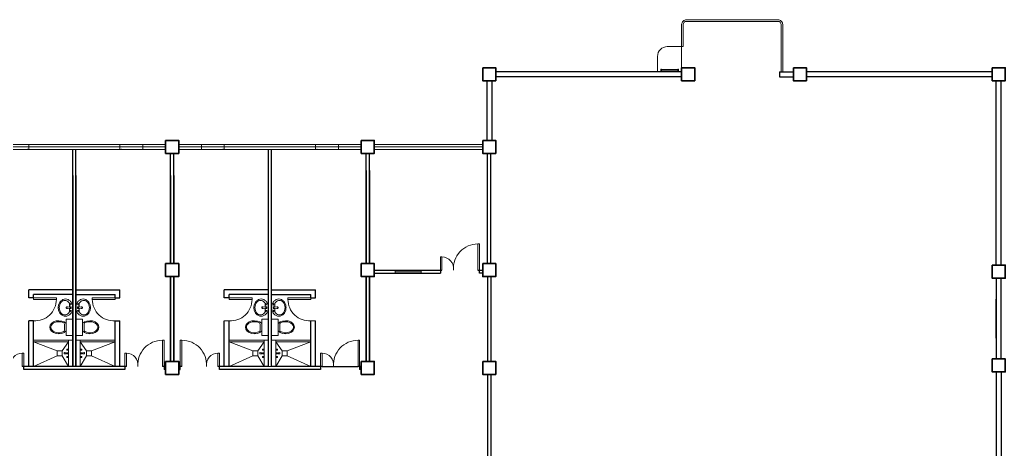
# Model space of a CAD drawing. Header units: millimetres. Extents: x -116 to 421, y 1 to 342.
# Drawn here: x 30.87 to 61.09, y 47.22 to 60.39 of the extents above; entities that cross this region are included whole.
import ezdxf

# ---------------------------------------------------------------- set-up
doc = ezdxf.new("R2010")
doc.units = ezdxf.units.MM
doc.header["$MEASUREMENT"] = 0

msp = doc.modelspace()

# ---------------------------------------------------------------- linework, layer by layer
at = {"color": 8, "linetype": 'ByBlock', "lineweight": 9}
for p, q in [((50.73, 59.563), (51.2, 59.563)), ((50.43, 58.788), (50.43, 59.263)), ((50.55, 58.87), (50.53, 58.87)), ((50.53, 58.87), (50.53, 58.79)), ((50.55, 58.79), (50.55, 58.87)), ((50.8, 58.86), (50.55, 58.86)), ((50.8, 58.84), (50.55, 58.84)), ((50.8, 58.86), (51.05, 58.86)), ((50.8, 58.84), (51.05, 58.84)), ((51.05, 58.79), (51.05, 58.87)), ((51.05, 58.87), (51.07, 58.87)), ((51.07, 58.87), (51.07, 58.79)), ((30.507, 56.563), (31.707, 56.563)), ((31.145, 56.413), (31.145, 56.563)), ((31.707, 56.563), (32.47, 56.563)), ((32.62, 56.563), (32.47, 56.563)), ((33.382, 56.563), (32.62, 56.563)), ((34.582, 56.563), (33.382, 56.563)), ((33.945, 56.563), (33.945, 56.413)), ((34.582, 56.563), (35.345, 56.563)), ((34.645, 56.563), (34.645, 56.413)), ((35.745, 56.563), (35.745, 56.563)), ((36.507, 56.563), (35.745, 56.563)), ((36.445, 56.563), (36.445, 56.413)), ((36.507, 56.563), (37.707, 56.563)), ((37.145, 56.413), (37.145, 56.563)), ((37.707, 56.563), (38.62, 56.563)), ((39.382, 56.563), (38.62, 56.563)), ((40.582, 56.563), (39.382, 56.563)), ((39.945, 56.563), (39.945, 56.413)), ((40.582, 56.563), (41.345, 56.563)), ((40.645, 56.563), (40.645, 56.413)), ((41.745, 56.563), (45.07, 56.563)), ((41.745, 56.563), (41.745, 56.563)), ((31.145, 56.488), (29.745, 56.488)), ((35.345, 56.413), (29.745, 56.413)), ((30.97, 56.413), (31.707, 56.413)), ((31.145, 56.488), (33.945, 56.488)), ((31.707, 56.413), (32.47, 56.413)), ((33.382, 56.413), (32.62, 56.413)), ((34.582, 56.413), (33.382, 56.413)), ((35.345, 56.488), (33.945, 56.488)), ((34.582, 56.413), (35.345, 56.413)), ((37.145, 56.488), (35.745, 56.488)), ((36.507, 56.413), (35.745, 56.413)), ((36.507, 56.413), (37.707, 56.413)), ((37.145, 56.488), (39.945, 56.488)), ((37.707, 56.413), (38.62, 56.413)), ((39.382, 56.413), (38.62, 56.413)), ((40.582, 56.413), (39.382, 56.413)), ((41.345, 56.488), (39.945, 56.488)), ((40.582, 56.413), (41.345, 56.413)), ((45.07, 56.49), (41.745, 56.49)), ((41.745, 56.413), (45.07, 56.413)), ((43.845, 56.413), (43.995, 56.413)), ((38.495, 55.613), (38.495, 49.763)), ((38.595, 55.613), (38.595, 49.763)), ((42.782, 52.715), (42.382, 52.715)), ((42.382, 52.715), (42.382, 52.615)), ((43.182, 52.665), (42.382, 52.665)), ((42.382, 52.615), (43.182, 52.615)), ((43.182, 52.615), (43.182, 52.715)), ((44.97, 52.615), (45.07, 52.615)), ((32.495, 52.148), (32.495, 50.198)), ((38.495, 52.148), (38.495, 50.198)), ((32.37, 49.763), (32.37, 50.563)), ((32.72, 49.763), (32.72, 50.563)), ((38.37, 49.763), (38.37, 50.563)), ((38.72, 49.763), (38.72, 50.563)), ((32.37, 49.763), (31.295, 49.763)), ((38.37, 49.763), (37.295, 49.763)), ((38.595, 49.763), (38.495, 49.763))]:
    msp.add_line(p, q, dxfattribs=at)
at = {"color": 8, "linetype": 'ByBlock', "lineweight": 25}
for p, q in [((51.17, 58.788), (45.47, 58.788)), ((51.17, 58.638), (45.47, 58.638)), ((54.17, 58.788), (54.595, 58.788)), ((54.17, 58.638), (54.595, 58.638)), ((60.695, 58.788), (54.995, 58.788)), ((60.695, 58.638), (54.995, 58.638)), ((45.195, 58.515), (45.195, 56.69)), ((45.345, 58.515), (45.345, 56.69)), ((60.82, 52.865), (60.82, 58.515)), ((60.97, 52.865), (60.97, 58.515)), ((32.495, 49.763), (32.495, 56.413)), ((32.595, 49.763), (32.595, 56.413)), ((35.495, 52.915), (35.495, 56.29)), ((35.595, 52.915), (35.595, 56.29)), ((38.495, 49.763), (38.495, 56.413)), ((38.595, 49.763), (38.595, 56.413)), ((41.495, 52.915), (41.495, 56.29)), ((41.595, 52.915), (41.595, 56.29)), ((45.22, 52.915), (45.22, 56.29)), ((45.32, 52.915), (45.32, 56.29)), ((41.495, 55.765), (41.495, 52.915)), ((41.595, 55.765), (41.595, 52.915)), ((32.495, 55.613), (32.495, 49.763)), ((32.595, 55.613), (32.595, 49.763)), ((35.495, 55.613), (35.495, 52.915)), ((35.595, 55.613), (35.595, 52.915)), ((41.745, 52.715), (43.82, 52.715)), ((41.745, 52.615), (43.77, 52.615)), ((43.77, 52.715), (43.77, 52.615)), ((44.92, 52.715), (45.07, 52.715)), ((44.97, 52.615), (44.97, 52.715)), ((45.07, 52.615), (44.97, 52.615)), ((35.495, 52.515), (35.495, 49.915)), ((35.495, 49.915), (35.495, 52.515)), ((35.595, 52.515), (35.595, 49.915)), ((35.595, 49.915), (35.595, 52.515)), ((41.495, 52.515), (41.495, 49.915)), ((41.495, 49.915), (41.495, 52.515)), ((41.595, 52.515), (41.595, 49.915)), ((41.595, 49.915), (41.595, 52.515)), ((45.22, 52.515), (45.22, 49.915)), ((45.32, 52.515), (45.32, 49.915)), ((60.82, 52.465), (60.82, 49.99)), ((60.97, 49.99), (60.97, 52.465)), ((60.82, 50.625), (60.82, 51.825)), ((32.495, 49.763), (30.945, 49.763)), ((30.995, 49.663), (30.995, 49.763)), ((34.095, 49.663), (30.995, 49.663)), ((32.595, 49.763), (32.495, 49.763)), ((34.145, 49.763), (32.595, 49.763)), ((34.095, 49.763), (34.095, 49.663)), ((35.345, 49.763), (35.245, 49.763)), ((35.295, 49.763), (35.295, 49.663)), ((35.345, 49.663), (35.295, 49.663)), ((35.845, 49.763), (35.745, 49.763)), ((35.795, 49.663), (35.745, 49.663)), ((35.745, 49.663), (35.795, 49.663)), ((35.795, 49.663), (35.795, 49.763)), ((38.495, 49.763), (36.945, 49.763)), ((36.995, 49.663), (36.995, 49.763)), ((40.095, 49.663), (36.995, 49.663)), ((40.145, 49.763), (38.595, 49.763)), ((40.095, 49.763), (40.095, 49.663)), ((41.345, 49.763), (41.245, 49.763)), ((41.295, 49.763), (41.295, 49.663)), ((41.345, 49.663), (41.295, 49.663)), ((60.82, 49.59), (60.82, 46.865)), ((60.97, 49.59), (60.97, 46.865)), ((45.22, 49.515), (45.22, 46.891)), ((45.32, 49.515), (45.32, 46.891)), ((60.82, 48.95), (60.82, 47.75))]:
    msp.add_line(p, q, dxfattribs=at)
at = {"color": 8, "linetype": 'Continuous', "lineweight": 25}
msp.add_line((54.17, 58.788), (54.17, 58.638), dxfattribs=at)
at = {"color": 8, "linetype": 'ByBlock', "lineweight": 25, "ltscale": 0.3}
for p, q in [((31.145, 51.863), (31.145, 52.113)), ((32.495, 52.113), (31.145, 52.113)), ((32.595, 52.113), (33.945, 52.113)), ((33.945, 51.863), (33.945, 52.113)), ((37.145, 51.863), (37.145, 52.113)), ((38.495, 52.113), (37.145, 52.113)), ((38.595, 52.113), (39.945, 52.113)), ((39.945, 51.863), (39.945, 52.113)), ((31.295, 51.863), (31.145, 51.863)), ((31.295, 51.863), (31.295, 51.963)), ((32.495, 51.963), (31.295, 51.963)), ((32.595, 51.963), (33.795, 51.963)), ((33.795, 51.863), (33.795, 51.963)), ((33.795, 51.863), (33.945, 51.863)), ((37.295, 51.863), (37.145, 51.863)), ((37.295, 51.863), (37.295, 51.963)), ((38.495, 51.963), (37.295, 51.963)), ((38.595, 51.963), (39.795, 51.963)), ((39.795, 51.863), (39.795, 51.963)), ((39.795, 51.863), (39.945, 51.863)), ((31.145, 49.763), (31.145, 51.163)), ((31.295, 51.163), (31.145, 51.163)), ((31.295, 49.763), (31.295, 51.163)), ((33.795, 49.763), (33.795, 51.163)), ((33.795, 51.163), (33.945, 51.163)), ((33.945, 49.763), (33.945, 51.163)), ((37.145, 49.763), (37.145, 51.163)), ((37.295, 49.763), (37.295, 51.163)), ((39.795, 49.763), (39.795, 51.163)), ((39.945, 49.763), (39.945, 51.163))]:
    msp.add_line(p, q, dxfattribs=at)
at = {"color": 8, "lineweight": 9}
for p, q in [((32.297, 51.577), (32.419, 51.59)), ((32.297, 51.548), (32.419, 51.535)), ((32.793, 51.577), (32.671, 51.59)), ((32.793, 51.548), (32.671, 51.535)), ((38.297, 51.577), (38.419, 51.59)), ((38.297, 51.548), (38.419, 51.535)), ((38.793, 51.577), (38.671, 51.59)), ((38.793, 51.548), (38.671, 51.535)), ((32.295, 51.213), (32.495, 51.213)), ((32.295, 50.713), (32.295, 51.213)), ((32.495, 51.213), (32.495, 50.713)), ((32.795, 51.213), (32.595, 51.213)), ((32.595, 51.213), (32.595, 50.713)), ((32.795, 50.713), (32.795, 51.213)), ((38.295, 51.213), (38.495, 51.213)), ((38.295, 50.713), (38.295, 51.213)), ((38.495, 51.213), (38.495, 50.713)), ((38.795, 51.213), (38.595, 51.213)), ((38.595, 51.213), (38.595, 50.713)), ((38.795, 50.713), (38.795, 51.213)), ((32.245, 50.872), (32.245, 51.053)), ((32.845, 50.872), (32.845, 51.053)), ((38.245, 50.872), (38.245, 51.053)), ((38.845, 50.872), (38.845, 51.053)), ((32.495, 50.713), (32.295, 50.713)), ((32.595, 50.713), (32.795, 50.713)), ((38.495, 50.713), (38.295, 50.713)), ((38.595, 50.713), (38.795, 50.713)), ((32.238, 50.182), (32.238, 50.143)), ((32.285, 50.175), (32.243, 50.183)), ((32.285, 50.15), (32.285, 50.175)), ((32.285, 50.175), (32.292, 50.175)), ((32.285, 50.15), (32.285, 50.175)), ((32.292, 50.175), (32.292, 50.15)), ((32.311, 50.289), (32.313, 50.289)), ((32.311, 50.263), (32.311, 50.289)), ((32.311, 50.263), (32.313, 50.263)), ((32.311, 50.17), (32.311, 50.176)), ((32.311, 50.176), (32.313, 50.176)), ((32.313, 50.289), (32.315, 50.293)), ((32.313, 50.263), (32.313, 50.289)), ((32.313, 50.263), (32.315, 50.26)), ((32.313, 50.176), (32.315, 50.179)), ((32.313, 50.17), (32.313, 50.176)), ((32.315, 50.293), (32.337, 50.293)), ((32.315, 50.26), (32.315, 50.293)), ((32.315, 50.26), (32.337, 50.26)), ((32.315, 50.17), (32.315, 50.179)), ((32.315, 50.179), (32.337, 50.179)), ((32.323, 50.289), (32.336, 50.289)), ((32.323, 50.282), (32.335, 50.282)), ((32.323, 50.27), (32.335, 50.27)), ((32.323, 50.263), (32.336, 50.263)), ((32.323, 50.176), (32.336, 50.176)), ((32.337, 50.293), (32.341, 50.291)), ((32.337, 50.289), (32.337, 50.282)), ((32.337, 50.263), (32.337, 50.27)), ((32.337, 50.26), (32.341, 50.262)), ((32.337, 50.179), (32.341, 50.177)), ((32.337, 50.176), (32.337, 50.17)), ((32.342, 50.29), (32.348, 50.29)), ((32.342, 50.262), (32.348, 50.262)), ((32.342, 50.177), (32.348, 50.177)), ((32.348, 50.262), (32.348, 50.29)), ((32.348, 50.29), (32.351, 50.29)), ((32.348, 50.262), (32.351, 50.263)), ((32.348, 50.17), (32.348, 50.177)), ((32.348, 50.177), (32.351, 50.176)), ((32.351, 50.263), (32.351, 50.29)), ((32.362, 50.288), (32.351, 50.288)), ((32.362, 50.265), (32.351, 50.265)), ((32.351, 50.17), (32.351, 50.176)), ((32.354, 50.174), (32.351, 50.174)), ((32.354, 50.18), (32.354, 50.145)), ((32.364, 50.18), (32.354, 50.18)), ((32.369, 50.293), (32.362, 50.29)), ((32.362, 50.263), (32.362, 50.29)), ((32.369, 50.259), (32.362, 50.263)), ((32.37, 50.192), (32.364, 50.18)), ((32.364, 50.18), (32.364, 50.145)), ((32.364, 50.145), (32.364, 50.18)), ((32.369, 50.293), (32.37, 50.293)), ((32.369, 50.259), (32.369, 50.293)), ((32.369, 50.259), (32.37, 50.259)), ((32.37, 50.259), (32.37, 50.293)), ((32.37, 50.134), (32.37, 50.192)), ((32.721, 50.293), (32.72, 50.293)), ((32.72, 50.259), (32.72, 50.293)), ((32.721, 50.259), (32.72, 50.259)), ((32.72, 50.192), (32.726, 50.18)), ((32.72, 50.134), (32.72, 50.192)), ((32.721, 50.293), (32.727, 50.29)), ((32.721, 50.259), (32.721, 50.293)), ((32.721, 50.259), (32.727, 50.263)), ((32.726, 50.18), (32.726, 50.145)), ((32.726, 50.145), (32.726, 50.18)), ((32.726, 50.18), (32.735, 50.18)), ((32.727, 50.263), (32.727, 50.29)), ((32.727, 50.288), (32.739, 50.288)), ((32.727, 50.265), (32.739, 50.265)), ((32.735, 50.18), (32.735, 50.145)), ((32.735, 50.174), (32.739, 50.174)), ((32.739, 50.263), (32.739, 50.29)), ((32.741, 50.29), (32.739, 50.29)), ((32.741, 50.262), (32.739, 50.263)), ((32.741, 50.177), (32.739, 50.176)), ((32.739, 50.17), (32.739, 50.176)), ((32.741, 50.17), (32.741, 50.177)), ((32.747, 50.177), (32.741, 50.177)), ((32.747, 50.29), (32.741, 50.29)), ((32.741, 50.262), (32.741, 50.29)), ((32.747, 50.262), (32.741, 50.262)), ((32.753, 50.293), (32.749, 50.291)), ((32.753, 50.26), (32.749, 50.262)), ((32.753, 50.179), (32.749, 50.177)), ((32.775, 50.293), (32.753, 50.293)), ((32.753, 50.289), (32.753, 50.282)), ((32.753, 50.263), (32.753, 50.27)), ((32.775, 50.26), (32.753, 50.26)), ((32.775, 50.179), (32.753, 50.179)), ((32.753, 50.176), (32.753, 50.17)), ((32.766, 50.289), (32.754, 50.289)), ((32.767, 50.282), (32.754, 50.282)), ((32.767, 50.27), (32.754, 50.27)), ((32.766, 50.263), (32.754, 50.263)), ((32.766, 50.176), (32.754, 50.176)), ((32.777, 50.289), (32.775, 50.293)), ((32.775, 50.26), (32.775, 50.293)), ((32.777, 50.263), (32.775, 50.26)), ((32.775, 50.17), (32.775, 50.179)), ((32.777, 50.176), (32.775, 50.179)), ((32.779, 50.289), (32.777, 50.289)), ((32.777, 50.263), (32.777, 50.289)), ((32.779, 50.263), (32.777, 50.263)), ((32.777, 50.17), (32.777, 50.176)), ((32.779, 50.176), (32.777, 50.176)), ((32.779, 50.263), (32.779, 50.289)), ((32.779, 50.17), (32.779, 50.176)), ((32.805, 50.175), (32.798, 50.175)), ((32.798, 50.175), (32.798, 50.15)), ((32.805, 50.175), (32.847, 50.183)), ((32.805, 50.15), (32.805, 50.175)), ((32.805, 50.15), (32.805, 50.175)), ((32.852, 50.182), (32.852, 50.143)), ((38.238, 50.182), (38.238, 50.143)), ((38.285, 50.175), (38.243, 50.183)), ((38.285, 50.15), (38.285, 50.175)), ((38.285, 50.175), (38.292, 50.175)), ((38.285, 50.15), (38.285, 50.175)), ((38.292, 50.175), (38.292, 50.15)), ((38.311, 50.289), (38.313, 50.289)), ((38.311, 50.263), (38.311, 50.289)), ((38.311, 50.263), (38.313, 50.263)), ((38.311, 50.17), (38.311, 50.176)), ((38.311, 50.176), (38.313, 50.176)), ((38.313, 50.289), (38.315, 50.293)), ((38.313, 50.263), (38.313, 50.289)), ((38.313, 50.263), (38.315, 50.26)), ((38.313, 50.176), (38.315, 50.179)), ((38.313, 50.17), (38.313, 50.176)), ((38.315, 50.293), (38.337, 50.293)), ((38.315, 50.26), (38.315, 50.293)), ((38.315, 50.26), (38.337, 50.26)), ((38.315, 50.17), (38.315, 50.179)), ((38.315, 50.179), (38.337, 50.179)), ((38.323, 50.289), (38.336, 50.289)), ((38.323, 50.282), (38.335, 50.282)), ((38.323, 50.27), (38.335, 50.27)), ((38.323, 50.263), (38.336, 50.263)), ((38.323, 50.176), (38.336, 50.176)), ((38.337, 50.293), (38.341, 50.291)), ((38.337, 50.289), (38.337, 50.282)), ((38.337, 50.263), (38.337, 50.27)), ((38.337, 50.26), (38.341, 50.262)), ((38.337, 50.179), (38.341, 50.177)), ((38.337, 50.176), (38.337, 50.17)), ((38.342, 50.29), (38.348, 50.29)), ((38.342, 50.262), (38.348, 50.262)), ((38.342, 50.177), (38.348, 50.177)), ((38.348, 50.262), (38.348, 50.29)), ((38.348, 50.29), (38.351, 50.29)), ((38.348, 50.262), (38.351, 50.263)), ((38.348, 50.17), (38.348, 50.177)), ((38.348, 50.177), (38.351, 50.176)), ((38.351, 50.263), (38.351, 50.29)), ((38.362, 50.288), (38.351, 50.288)), ((38.362, 50.265), (38.351, 50.265)), ((38.351, 50.17), (38.351, 50.176)), ((38.354, 50.174), (38.351, 50.174)), ((38.354, 50.18), (38.354, 50.145)), ((38.364, 50.18), (38.354, 50.18)), ((38.369, 50.293), (38.362, 50.29)), ((38.362, 50.263), (38.362, 50.29)), ((38.369, 50.259), (38.362, 50.263)), ((38.37, 50.192), (38.364, 50.18)), ((38.364, 50.18), (38.364, 50.145)), ((38.364, 50.145), (38.364, 50.18)), ((38.369, 50.293), (38.37, 50.293)), ((38.369, 50.259), (38.369, 50.293)), ((38.369, 50.259), (38.37, 50.259)), ((38.37, 50.259), (38.37, 50.293)), ((38.37, 50.134), (38.37, 50.192)), ((38.721, 50.293), (38.72, 50.293)), ((38.72, 50.259), (38.72, 50.293)), ((38.721, 50.259), (38.72, 50.259)), ((38.72, 50.192), (38.726, 50.18)), ((38.72, 50.134), (38.72, 50.192)), ((38.721, 50.293), (38.727, 50.29)), ((38.721, 50.259), (38.721, 50.293)), ((38.721, 50.259), (38.727, 50.263)), ((38.726, 50.18), (38.726, 50.145)), ((38.726, 50.145), (38.726, 50.18)), ((38.726, 50.18), (38.735, 50.18)), ((38.727, 50.263), (38.727, 50.29)), ((38.727, 50.288), (38.739, 50.288)), ((38.727, 50.265), (38.739, 50.265)), ((38.735, 50.18), (38.735, 50.145)), ((38.735, 50.174), (38.739, 50.174)), ((38.739, 50.263), (38.739, 50.29)), ((38.741, 50.29), (38.739, 50.29)), ((38.741, 50.262), (38.739, 50.263)), ((38.741, 50.177), (38.739, 50.176)), ((38.739, 50.17), (38.739, 50.176)), ((38.747, 50.29), (38.741, 50.29)), ((38.741, 50.262), (38.741, 50.29)), ((38.747, 50.262), (38.741, 50.262)), ((38.741, 50.17), (38.741, 50.177)), ((38.747, 50.177), (38.741, 50.177)), ((38.753, 50.293), (38.749, 50.291)), ((38.753, 50.26), (38.749, 50.262)), ((38.753, 50.179), (38.749, 50.177)), ((38.775, 50.293), (38.753, 50.293)), ((38.753, 50.289), (38.753, 50.282)), ((38.753, 50.263), (38.753, 50.27)), ((38.775, 50.26), (38.753, 50.26)), ((38.775, 50.179), (38.753, 50.179)), ((38.753, 50.176), (38.753, 50.17)), ((38.766, 50.289), (38.754, 50.289)), ((38.766, 50.282), (38.754, 50.282)), ((38.766, 50.27), (38.754, 50.27)), ((38.766, 50.263), (38.754, 50.263)), ((38.766, 50.176), (38.754, 50.176)), ((38.777, 50.289), (38.775, 50.293)), ((38.775, 50.26), (38.775, 50.293)), ((38.777, 50.263), (38.775, 50.26)), ((38.775, 50.17), (38.775, 50.179)), ((38.777, 50.176), (38.775, 50.179)), ((38.779, 50.289), (38.777, 50.289)), ((38.777, 50.263), (38.777, 50.289)), ((38.779, 50.263), (38.777, 50.263)), ((38.777, 50.17), (38.777, 50.176)), ((38.779, 50.176), (38.777, 50.176)), ((38.779, 50.263), (38.779, 50.289)), ((38.779, 50.17), (38.779, 50.176)), ((38.805, 50.175), (38.798, 50.175)), ((38.798, 50.175), (38.798, 50.15)), ((38.805, 50.175), (38.847, 50.183)), ((38.805, 50.15), (38.805, 50.175)), ((38.805, 50.15), (38.805, 50.175)), ((38.852, 50.182), (38.852, 50.143)), ((32.285, 50.15), (32.243, 50.142)), ((32.292, 50.15), (32.285, 50.15)), ((32.354, 50.17), (32.292, 50.17)), ((32.292, 50.155), (32.354, 50.155)), ((32.311, 50.15), (32.311, 50.155)), ((32.311, 50.15), (32.313, 50.15)), ((32.311, 50.036), (32.311, 50.062)), ((32.311, 50.062), (32.313, 50.062)), ((32.311, 50.036), (32.313, 50.036)), ((32.313, 50.15), (32.313, 50.155)), ((32.313, 50.15), (32.315, 50.146)), ((32.313, 50.062), (32.315, 50.066)), ((32.313, 50.036), (32.313, 50.062)), ((32.313, 50.036), (32.315, 50.032)), ((32.315, 50.146), (32.315, 50.155)), ((32.315, 50.146), (32.337, 50.146)), ((32.315, 50.032), (32.315, 50.066)), ((32.315, 50.066), (32.337, 50.066)), ((32.315, 50.032), (32.337, 50.032)), ((32.323, 50.15), (32.336, 50.15)), ((32.323, 50.062), (32.336, 50.062)), ((32.323, 50.055), (32.335, 50.055)), ((32.323, 50.043), (32.335, 50.043)), ((32.323, 50.036), (32.336, 50.036)), ((32.337, 50.149), (32.337, 50.155)), ((32.337, 50.146), (32.341, 50.148)), ((32.337, 50.066), (32.341, 50.063)), ((32.337, 50.062), (32.337, 50.055)), ((32.337, 50.036), (32.337, 50.043)), ((32.337, 50.032), (32.341, 50.035)), ((32.342, 50.149), (32.348, 50.149)), ((32.342, 50.063), (32.348, 50.063)), ((32.342, 50.035), (32.348, 50.035)), ((32.348, 50.149), (32.348, 50.155)), ((32.348, 50.149), (32.351, 50.149)), ((32.348, 50.063), (32.351, 50.062)), ((32.348, 50.035), (32.348, 50.063)), ((32.348, 50.035), (32.351, 50.036)), ((32.351, 50.149), (32.351, 50.155)), ((32.354, 50.151), (32.351, 50.151)), ((32.351, 50.036), (32.351, 50.062)), ((32.362, 50.06), (32.351, 50.06)), ((32.362, 50.038), (32.351, 50.038)), ((32.354, 50.155), (32.354, 50.17)), ((32.354, 50.145), (32.364, 50.145)), ((32.369, 50.066), (32.362, 50.063)), ((32.362, 50.035), (32.362, 50.063)), ((32.369, 50.032), (32.362, 50.035)), ((32.364, 50.145), (32.37, 50.134)), ((32.369, 50.032), (32.369, 50.066)), ((32.369, 50.066), (32.37, 50.066)), ((32.369, 50.032), (32.37, 50.032)), ((32.37, 50.032), (32.37, 50.066)), ((32.726, 50.145), (32.72, 50.134)), ((32.72, 50.032), (32.72, 50.066)), ((32.721, 50.066), (32.72, 50.066)), ((32.721, 50.032), (32.72, 50.032)), ((32.721, 50.032), (32.721, 50.066)), ((32.721, 50.066), (32.727, 50.063)), ((32.721, 50.032), (32.727, 50.035)), ((32.735, 50.145), (32.726, 50.145)), ((32.727, 50.035), (32.727, 50.063)), ((32.727, 50.06), (32.739, 50.06)), ((32.727, 50.038), (32.739, 50.038)), ((32.735, 50.17), (32.798, 50.17)), ((32.735, 50.155), (32.735, 50.17)), ((32.798, 50.155), (32.735, 50.155)), ((32.735, 50.151), (32.739, 50.151)), ((32.739, 50.149), (32.739, 50.155)), ((32.741, 50.149), (32.739, 50.149)), ((32.741, 50.063), (32.739, 50.062)), ((32.739, 50.036), (32.739, 50.062)), ((32.741, 50.035), (32.739, 50.036)), ((32.741, 50.149), (32.741, 50.155)), ((32.747, 50.149), (32.741, 50.149)), ((32.741, 50.035), (32.741, 50.063)), ((32.747, 50.063), (32.741, 50.063)), ((32.747, 50.035), (32.741, 50.035)), ((32.753, 50.146), (32.749, 50.148)), ((32.753, 50.066), (32.749, 50.063)), ((32.753, 50.032), (32.749, 50.035)), ((32.753, 50.149), (32.753, 50.155)), ((32.775, 50.146), (32.753, 50.146)), ((32.775, 50.066), (32.753, 50.066)), ((32.753, 50.062), (32.753, 50.055)), ((32.753, 50.036), (32.753, 50.043)), ((32.775, 50.032), (32.753, 50.032)), ((32.766, 50.15), (32.754, 50.15)), ((32.766, 50.062), (32.754, 50.062)), ((32.766, 50.055), (32.754, 50.055)), ((32.766, 50.043), (32.754, 50.043)), ((32.766, 50.036), (32.754, 50.036)), ((32.775, 50.146), (32.775, 50.155)), ((32.777, 50.15), (32.775, 50.146)), ((32.775, 50.032), (32.775, 50.066)), ((32.777, 50.062), (32.775, 50.066)), ((32.777, 50.036), (32.775, 50.032)), ((32.777, 50.15), (32.777, 50.155)), ((32.779, 50.15), (32.777, 50.15)), ((32.777, 50.036), (32.777, 50.062)), ((32.779, 50.062), (32.777, 50.062)), ((32.779, 50.036), (32.777, 50.036)), ((32.779, 50.15), (32.779, 50.155)), ((32.779, 50.036), (32.779, 50.062)), ((32.798, 50.15), (32.805, 50.15)), ((32.805, 50.15), (32.847, 50.142)), ((38.285, 50.15), (38.243, 50.142)), ((38.292, 50.15), (38.285, 50.15)), ((38.354, 50.17), (38.292, 50.17)), ((38.292, 50.155), (38.354, 50.155)), ((38.311, 50.15), (38.311, 50.155)), ((38.311, 50.15), (38.313, 50.15)), ((38.311, 50.036), (38.311, 50.062)), ((38.311, 50.062), (38.313, 50.062)), ((38.311, 50.036), (38.313, 50.036)), ((38.313, 50.15), (38.313, 50.155)), ((38.313, 50.15), (38.315, 50.146)), ((38.313, 50.062), (38.315, 50.066)), ((38.313, 50.036), (38.313, 50.062)), ((38.313, 50.036), (38.315, 50.032)), ((38.315, 50.146), (38.315, 50.155)), ((38.315, 50.146), (38.337, 50.146)), ((38.315, 50.032), (38.315, 50.066)), ((38.315, 50.066), (38.337, 50.066)), ((38.315, 50.032), (38.337, 50.032)), ((38.323, 50.15), (38.336, 50.15)), ((38.323, 50.062), (38.336, 50.062)), ((38.323, 50.055), (38.335, 50.055)), ((38.323, 50.043), (38.335, 50.043)), ((38.323, 50.036), (38.336, 50.036)), ((38.337, 50.149), (38.337, 50.155)), ((38.337, 50.146), (38.341, 50.148)), ((38.337, 50.066), (38.341, 50.063)), ((38.337, 50.062), (38.337, 50.055)), ((38.337, 50.036), (38.337, 50.043)), ((38.337, 50.032), (38.341, 50.035)), ((38.342, 50.149), (38.348, 50.149)), ((38.342, 50.063), (38.348, 50.063)), ((38.342, 50.035), (38.348, 50.035)), ((38.348, 50.149), (38.348, 50.155)), ((38.348, 50.149), (38.351, 50.149)), ((38.348, 50.063), (38.351, 50.062)), ((38.348, 50.035), (38.348, 50.063)), ((38.348, 50.035), (38.351, 50.036)), ((38.351, 50.149), (38.351, 50.155)), ((38.354, 50.151), (38.351, 50.151)), ((38.351, 50.036), (38.351, 50.062)), ((38.362, 50.06), (38.351, 50.06)), ((38.362, 50.038), (38.351, 50.038)), ((38.354, 50.155), (38.354, 50.17)), ((38.354, 50.145), (38.364, 50.145)), ((38.369, 50.066), (38.362, 50.063)), ((38.362, 50.035), (38.362, 50.063)), ((38.369, 50.032), (38.362, 50.035)), ((38.364, 50.145), (38.37, 50.134)), ((38.369, 50.032), (38.369, 50.066)), ((38.369, 50.066), (38.37, 50.066)), ((38.369, 50.032), (38.37, 50.032)), ((38.37, 50.032), (38.37, 50.066)), ((38.726, 50.145), (38.72, 50.134)), ((38.72, 50.032), (38.72, 50.066)), ((38.721, 50.066), (38.72, 50.066)), ((38.721, 50.032), (38.72, 50.032)), ((38.721, 50.032), (38.721, 50.066)), ((38.721, 50.066), (38.727, 50.063)), ((38.721, 50.032), (38.727, 50.035)), ((38.735, 50.145), (38.726, 50.145)), ((38.727, 50.035), (38.727, 50.063)), ((38.727, 50.06), (38.739, 50.06)), ((38.727, 50.038), (38.739, 50.038)), ((38.735, 50.17), (38.798, 50.17)), ((38.735, 50.155), (38.735, 50.17)), ((38.798, 50.155), (38.735, 50.155)), ((38.735, 50.151), (38.739, 50.151)), ((38.739, 50.149), (38.739, 50.155)), ((38.741, 50.149), (38.739, 50.149)), ((38.741, 50.063), (38.739, 50.062)), ((38.739, 50.036), (38.739, 50.062)), ((38.741, 50.035), (38.739, 50.036)), ((38.741, 50.149), (38.741, 50.155)), ((38.747, 50.149), (38.741, 50.149)), ((38.741, 50.035), (38.741, 50.063)), ((38.747, 50.063), (38.741, 50.063)), ((38.747, 50.035), (38.741, 50.035)), ((38.753, 50.146), (38.749, 50.148)), ((38.753, 50.066), (38.749, 50.063)), ((38.753, 50.032), (38.749, 50.035)), ((38.753, 50.149), (38.753, 50.155)), ((38.775, 50.146), (38.753, 50.146)), ((38.775, 50.066), (38.753, 50.066)), ((38.753, 50.062), (38.753, 50.055)), ((38.753, 50.036), (38.753, 50.043)), ((38.775, 50.032), (38.753, 50.032)), ((38.766, 50.15), (38.754, 50.15)), ((38.766, 50.062), (38.754, 50.062)), ((38.766, 50.055), (38.754, 50.055)), ((38.766, 50.043), (38.754, 50.043)), ((38.766, 50.036), (38.754, 50.036)), ((38.775, 50.146), (38.775, 50.155)), ((38.777, 50.15), (38.775, 50.146)), ((38.775, 50.032), (38.775, 50.066)), ((38.777, 50.062), (38.775, 50.066)), ((38.777, 50.036), (38.775, 50.032)), ((38.777, 50.15), (38.777, 50.155)), ((38.779, 50.15), (38.777, 50.15)), ((38.777, 50.036), (38.777, 50.062)), ((38.779, 50.062), (38.777, 50.062)), ((38.779, 50.036), (38.777, 50.036)), ((38.779, 50.15), (38.779, 50.155)), ((38.779, 50.036), (38.779, 50.062)), ((38.798, 50.15), (38.805, 50.15)), ((38.805, 50.15), (38.847, 50.142))]:
    msp.add_line(p, q, dxfattribs=at)
at = {"color": 8, "linetype": 'ByBlock', "lineweight": 9, "ltscale": 0.3}
for p, q in [((37.295, 51.163), (37.145, 51.163)), ((39.795, 51.163), (39.945, 51.163)), ((32.02, 50.238), (31.295, 50.513)), ((32.17, 50.238), (32.37, 50.513)), ((32.92, 50.238), (32.72, 50.513)), ((33.07, 50.238), (33.795, 50.513)), ((38.02, 50.238), (37.295, 50.513)), ((38.17, 50.238), (38.37, 50.513)), ((38.92, 50.238), (38.72, 50.513)), ((39.07, 50.238), (39.795, 50.513)), ((32.02, 50.088), (31.295, 49.763)), ((32.17, 50.088), (32.37, 49.763)), ((32.92, 50.088), (32.72, 49.763)), ((33.07, 50.088), (33.795, 49.763)), ((38.02, 50.088), (37.295, 49.763)), ((38.17, 50.088), (38.37, 49.763)), ((38.92, 50.088), (38.72, 49.763)), ((39.07, 50.088), (39.795, 49.763))]:
    msp.add_line(p, q, dxfattribs=at)
at = {"color": 8, "lineweight": 25}
msp.add_line((40.145, 49.763), (41.245, 49.763), dxfattribs=at)
at = {"color": 8, "linetype": 'ByBlock', "lineweight": 9}
for points in [[(54.27, 58.788), (54.27, 60.238, 0.414214), (54.12, 60.388), (51.32, 60.388, 0.414214), (51.17, 60.238), (51.17, 58.913), (51.17, 59.563)], [(54.22, 58.788), (54.22, 60.238, 0.414214), (54.12, 60.338), (51.32, 60.338, 0.414214), (51.22, 60.238), (51.22, 59.583)]]:
    msp.add_lwpolyline(points, format="xyb", dxfattribs=at)
at = {"color": 8, "linetype": 'ByBlock', "lineweight": 35}
for points in [[(45.07, 58.915), (45.47, 58.915), (45.47, 58.515), (45.07, 58.515)], [(51.17, 58.915), (51.57, 58.915), (51.57, 58.515), (51.17, 58.515)], [(54.595, 58.915), (54.995, 58.915), (54.995, 58.515), (54.595, 58.515)], [(60.695, 58.915), (61.095, 58.915), (61.095, 58.515), (60.695, 58.515)], [(35.345, 56.69), (35.745, 56.69), (35.745, 56.29), (35.345, 56.29)], [(41.345, 56.69), (41.745, 56.69), (41.745, 56.29), (41.345, 56.29)], [(45.07, 56.69), (45.47, 56.69), (45.47, 56.29), (45.07, 56.29)], [(35.345, 52.915), (35.745, 52.915), (35.745, 52.515), (35.345, 52.515)], [(41.345, 52.915), (41.745, 52.915), (41.745, 52.515), (41.345, 52.515)], [(45.07, 52.915), (45.47, 52.915), (45.47, 52.515), (45.07, 52.515)], [(60.695, 52.865), (61.095, 52.865), (61.095, 52.465), (60.695, 52.465)], [(35.345, 49.915), (35.745, 49.915), (35.745, 49.515), (35.345, 49.515)], [(41.345, 49.915), (41.745, 49.915), (41.745, 49.515), (41.345, 49.515)], [(45.07, 49.915), (45.47, 49.915), (45.47, 49.515), (45.07, 49.515)], [(60.695, 49.99), (61.095, 49.99), (61.095, 49.59), (60.695, 49.59)]]:
    msp.add_lwpolyline(points, close=True, dxfattribs=at)
at = {"color": 8, "lineweight": 13, "ltscale": 0.03}
for points in [[(44.92, 52.715), (44.97, 52.715), (44.97, 53.515), (44.92, 53.515)], [(43.77, 52.715), (43.82, 52.715), (43.82, 53.115), (43.77, 53.115)], [(31.295, 51.863), (31.295, 51.813), (31.995, 51.813), (31.995, 51.863)], [(33.795, 51.863), (33.795, 51.813), (33.095, 51.813), (33.095, 51.863)], [(37.295, 51.863), (37.295, 51.813), (37.995, 51.813), (37.995, 51.863)], [(39.795, 51.863), (39.795, 51.813), (39.095, 51.813), (39.095, 51.863)], [(35.245, 49.763), (35.295, 49.763), (35.295, 50.563), (35.245, 50.563)], [(35.845, 49.763), (35.795, 49.763), (35.795, 50.563), (35.845, 50.563)], [(41.245, 49.763), (41.295, 49.763), (41.295, 50.563), (41.245, 50.563)], [(30.995, 49.763), (30.945, 49.763), (30.945, 50.163), (30.995, 50.163)], [(34.095, 49.763), (34.145, 49.763), (34.145, 50.163), (34.095, 50.163)], [(36.995, 49.763), (36.945, 49.763), (36.945, 50.163), (36.995, 50.163)], [(40.095, 49.763), (40.145, 49.763), (40.145, 50.163), (40.095, 50.163)]]:
    msp.add_lwpolyline(points, close=True, dxfattribs=at)
at = {"color": 8, "lineweight": 9}
msp.add_lwpolyline([(42.382, 52.715), (43.182, 52.715), (43.182, 52.615), (42.382, 52.615)], close=True, dxfattribs=at)
for points in [[(32.274, 51.298, -0.11576), (32.191, 51.317, -0.104047), (32.118, 51.375, -0.090875), (32.07, 51.459, -0.083344), (32.053, 51.563, -0.083344), (32.07, 51.666, -0.090875), (32.118, 51.75, -0.104047), (32.191, 51.808, -0.11576), (32.274, 51.828, -0.11576), (32.356, 51.808, -0.104047), (32.43, 51.75, -0.090875), (32.478, 51.666, -0.083344), (32.495, 51.563, -0.083344), (32.478, 51.459, -0.090875), (32.43, 51.375, -0.104047), (32.356, 51.317, -0.11576)], [(32.816, 51.298, 0.11576), (32.898, 51.317, 0.104047), (32.972, 51.375, 0.090875), (33.02, 51.459, 0.083344), (33.037, 51.563, 0.083344), (33.02, 51.666, 0.090875), (32.972, 51.75, 0.104047), (32.898, 51.808, 0.11576), (32.816, 51.828, 0.11576), (32.733, 51.808, 0.104047), (32.66, 51.75, 0.090875), (32.612, 51.666, 0.083344), (32.595, 51.563, 0.083344), (32.612, 51.459, 0.090875), (32.66, 51.375, 0.104047), (32.733, 51.317, 0.11576)], [(38.274, 51.298, -0.11576), (38.191, 51.317, -0.104047), (38.118, 51.375, -0.090875), (38.07, 51.459, -0.083344), (38.053, 51.563, -0.083344), (38.07, 51.666, -0.090875), (38.118, 51.75, -0.104047), (38.191, 51.808, -0.11576), (38.274, 51.828, -0.11576), (38.356, 51.808, -0.104047), (38.43, 51.75, -0.090875), (38.478, 51.666, -0.083344), (38.495, 51.563, -0.083344), (38.478, 51.459, -0.090875), (38.43, 51.375, -0.104047), (38.356, 51.317, -0.11576)], [(38.816, 51.298, 0.11576), (38.898, 51.317, 0.104047), (38.972, 51.375, 0.090875), (39.02, 51.459, 0.083344), (39.037, 51.563, 0.083344), (39.02, 51.666, 0.090875), (38.972, 51.75, 0.104047), (38.898, 51.808, 0.11576), (38.816, 51.828, 0.11576), (38.733, 51.808, 0.104047), (38.66, 51.75, 0.090875), (38.612, 51.666, 0.083344), (38.595, 51.563, 0.083344), (38.612, 51.459, 0.090875), (38.66, 51.375, 0.104047), (38.733, 51.317, 0.11576)]]:
    msp.add_lwpolyline(points, format="xyb", close=True, dxfattribs=at)
for points in [[(32.253, 51.34, -0.124838), (32.19, 51.356, -0.105788), (32.133, 51.405, -0.086697), (32.096, 51.475, -0.076776), (32.083, 51.563, -0.076776), (32.096, 51.65, -0.086697), (32.133, 51.72, -0.105788), (32.19, 51.769, -0.124838), (32.253, 51.785, -0.124838), (32.315, 51.769, -0.105788), (32.373, 51.72, -0.040067), (32.393, 51.689), (32.393, 51.587, -0.040067)], [(32.837, 51.34, 0.124838), (32.899, 51.356, 0.105788), (32.957, 51.405, 0.086697), (32.993, 51.475, 0.076776), (33.007, 51.563, 0.076776), (32.993, 51.65, 0.086697), (32.957, 51.72, 0.105788), (32.899, 51.769, 0.124838), (32.837, 51.785, 0.124838), (32.774, 51.769, 0.105788), (32.717, 51.72, 0.040067), (32.697, 51.689), (32.697, 51.587, 0.040067)], [(38.253, 51.34, -0.124838), (38.19, 51.356, -0.105788), (38.133, 51.405, -0.086697), (38.096, 51.475, -0.076776), (38.083, 51.563, -0.076776), (38.096, 51.65, -0.086697), (38.133, 51.72, -0.105788), (38.19, 51.769, -0.124838), (38.253, 51.785, -0.124838), (38.315, 51.769, -0.105788), (38.373, 51.72, -0.040067), (38.393, 51.689), (38.393, 51.587, -0.040067)], [(38.837, 51.34, 0.124838), (38.899, 51.356, 0.105788), (38.957, 51.405, 0.086697), (38.993, 51.475, 0.076776), (39.007, 51.563, 0.076776), (38.993, 51.65, 0.086697), (38.957, 51.72, 0.105788), (38.899, 51.769, 0.124838), (38.837, 51.785, 0.124838), (38.774, 51.769, 0.105788), (38.717, 51.72, 0.040067), (38.697, 51.689), (38.697, 51.587, 0.040067)], [(32.393, 51.538), (32.393, 51.436, -0.040067), (32.373, 51.405, -0.105788), (32.315, 51.356, -0.124838), (32.253, 51.34, -0.124838)], [(32.697, 51.538), (32.697, 51.436, 0.040067), (32.717, 51.405, 0.105788), (32.774, 51.356, 0.124838), (32.837, 51.34, 0.124838)], [(38.393, 51.538), (38.393, 51.436, -0.040067), (38.373, 51.405, -0.105788), (38.315, 51.356, -0.124838), (38.253, 51.34, -0.124838)], [(38.697, 51.538), (38.697, 51.436, 0.040067), (38.717, 51.405, 0.105788), (38.774, 51.356, 0.124838), (38.837, 51.34, 0.124838)]]:
    msp.add_lwpolyline(points, format="xyb", dxfattribs=at)
at = {"color": 8, "linetype": 'ByBlock', "lineweight": 9, "ltscale": 0.3}
for points in [[(32.37, 50.513), (31.295, 50.513), (31.295, 50.563), (32.495, 50.563), (32.495, 50.563)], [(32.72, 50.513), (33.795, 50.513), (33.795, 50.563), (32.595, 50.563), (32.595, 50.563)], [(38.37, 50.513), (37.295, 50.513), (37.295, 50.563), (38.495, 50.563), (38.495, 50.563)], [(38.72, 50.513), (39.795, 50.513), (39.795, 50.563), (38.595, 50.563), (38.595, 50.563)]]:
    msp.add_lwpolyline(points, dxfattribs=at)
at = {"color": 8, "linetype": 'ByBlock', "lineweight": 9, "ltscale": 0.03}
for points in [[(32.17, 50.238), (32.17, 50.088), (32.02, 50.088), (32.02, 50.238)], [(32.92, 50.238), (32.92, 50.088), (33.07, 50.088), (33.07, 50.238)], [(38.17, 50.238), (38.17, 50.088), (38.02, 50.088), (38.02, 50.238)], [(38.92, 50.238), (38.92, 50.088), (39.07, 50.088), (39.07, 50.238)]]:
    msp.add_lwpolyline(points, close=True, dxfattribs=at)
at = {"color": 8, "lineweight": 9}
for centre, radius in [((32.422, 51.664), 0.0255), ((32.668, 51.664), 0.0255), ((38.422, 51.664), 0.0255), ((38.668, 51.664), 0.0255), ((32.422, 51.461), 0.0255), ((32.428, 51.563), 0.0095), ((32.668, 51.461), 0.0255), ((32.661, 51.563), 0.0095), ((38.422, 51.461), 0.0255), ((38.428, 51.563), 0.0095), ((38.668, 51.461), 0.0255), ((38.661, 51.563), 0.0095)]:
    msp.add_circle(centre, radius, dxfattribs=at)
at = {"color": 8, "linetype": 'ByBlock', "lineweight": 9}
for centre, radius, start, end in [((50.73, 59.263), 0.3, 90, 180), ((51.2, 59.583), 0.02, 270, 0)]:
    msp.add_arc(centre, radius, start, end, dxfattribs=at)
at = {"color": 8, "lineweight": 13, "ltscale": 0.03}
for centre, radius, start, end in [((44.92, 52.763), 0.752, 90, 183.6952), ((43.82, 52.762), 0.353, 352.3719, 90), ((31.343, 51.813), 0.652, 265.7578, 0), ((33.747, 51.813), 0.652, 180, 274.2422), ((37.343, 51.813), 0.652, 265.7578, 0), ((39.747, 51.813), 0.652, 180, 274.2422), ((35.245, 49.811), 0.752, 90, 183.6952), ((35.845, 49.811), 0.752, 356.3048, 90), ((41.245, 49.811), 0.752, 90, 183.6952), ((30.945, 49.81), 0.353, 90, 187.6281), ((34.145, 49.81), 0.353, 352.3719, 90), ((36.945, 49.81), 0.353, 90, 187.6281), ((40.145, 49.81), 0.353, 352.3719, 90)]:
    msp.add_arc(centre, radius, start, end, dxfattribs=at)
at = {"color": 8, "lineweight": 9}
for centre, radius, start, end in [((32.32, 51.563), 0.025, 161.3793, 198.6207), ((32.391, 51.563), 0.0948, 171.2026, 188.7974), ((32.32, 51.563), 0.025, 48.7978, 143.6932), ((32.32, 51.563), 0.025, 216.3068, 311.2022), ((32.422, 51.563), 0.028, 263.7545, 96.2455), ((32.668, 51.563), 0.028, 83.7545, 276.2455), ((32.77, 51.563), 0.025, 36.3068, 131.2022), ((32.77, 51.563), 0.025, 228.7978, 323.6932), ((32.699, 51.563), 0.0948, 351.2026, 8.7974), ((32.77, 51.563), 0.025, 341.3793, 18.6207), ((38.32, 51.563), 0.025, 161.3793, 198.6207), ((38.391, 51.563), 0.0948, 171.2026, 188.7974), ((38.32, 51.563), 0.025, 48.7978, 143.6932), ((38.32, 51.563), 0.025, 216.3068, 311.2022), ((38.422, 51.563), 0.028, 263.7545, 96.2455), ((38.668, 51.563), 0.028, 83.7545, 276.2455), ((38.77, 51.563), 0.025, 36.3068, 131.2022), ((38.77, 51.563), 0.025, 228.7978, 323.6932), ((38.699, 51.563), 0.0948, 351.2026, 8.7974), ((38.77, 51.563), 0.025, 341.3793, 18.6207), ((32.195, 51.053), 0.05, 0, 61.9916), ((32.895, 51.053), 0.05, 118.0084, 180), ((38.195, 51.053), 0.05, 0, 61.9916), ((38.895, 51.053), 0.05, 118.0084, 180), ((32.195, 50.872), 0.05, 298.1501, 0), ((32.895, 50.872), 0.05, 180, 241.8499), ((38.195, 50.872), 0.05, 298.1501, 0), ((38.895, 50.872), 0.05, 180, 241.8499)]:
    msp.add_arc(centre, radius, start, end, dxfattribs=at)
at = {"color": 8, "lineweight": 9, "extrusion": (0, 0, -1)}
for centre in [(32.07, 50.963), (38.07, 50.963)]:
    msp.add_ellipse(centre, major_axis=(0.275, 0), ratio=0.727273, start_param=0.612555, end_param=5.670631, dxfattribs=at)
at = {"color": 8, "lineweight": 9}
for centre, major_axis, ratio, start_param, end_param in [((33.02, 50.963), (-0.275, 0), 0.727273, 0.612555, 5.670631), ((39.02, 50.963), (-0.275, 0), 0.727273, 0.612555, 5.670631), ((32.747, 50.294), (-0.00268, 0.00268), 1, 2.356082, 2.850023), ((32.747, 50.258), (-0.00268, 0.00268), 1, -1.279452, -0.785511), ((32.747, 50.18), (0.00268, 0.00268), 1, 3.926878, 4.42082), ((32.752, 50.276), (-0.00268, 0.00268), 1, 0.203142, 1.36743), ((32.76, 50.271), (-0.00887, 0.00887), 1, -0.157871, 0.203142), ((32.76, 50.281), (0.00887, 0.00887), 1, 2.938226, 3.299239), ((32.76, 50.305), (-0.0118, 0.0118), 1, 1.703115, 1.83534), ((32.76, 50.248), (-0.0118, 0.0118), 1, -0.264769, -0.132543), ((32.76, 50.191), (0.0118, 0.0118), 1, 3.273911, 3.406137), ((32.754, 50.293), (-0.00268, 0.00268), 1, 1.728443, 2.356082), ((32.754, 50.279), (0.00268, 0.00268), 1, 0.785286, 1.412925), ((32.754, 50.274), (0.00268, 0.00268), 1, 3.299239, 3.926878), ((32.754, 50.259), (0.00268, 0.00268), 1, 0.785286, 1.412925), ((32.754, 50.18), (0.00268, 0.00268), 1, 3.299239, 3.926878), ((32.766, 50.302), (-0.00896, 0.00896), 1, 2.418785, 3.129871), ((32.766, 50.251), (-0.00896, 0.00896), 1, -1.559299, -0.848214), ((32.766, 50.188), (-0.00896, 0.00896), 1, 2.418785, 3.129871), ((32.766, 50.272), (0.00738, 0.00738), 1, 6.21008, 6.994878), ((32.766, 50.281), (0.00738, 0.00738), 1, 4.000472, 4.78527), ((32.771, 50.276), (-0.00268, 0.00268), 1, 3.214474, 4.639283), ((32.849, 50.18), (0.00268, 0.00268), 1, 6.066508, 7.43657), ((38.747, 50.294), (-0.00268, 0.00268), 1, 2.356082, 2.850023), ((38.747, 50.258), (-0.00268, 0.00268), 1, -1.279452, -0.785511), ((38.747, 50.18), (0.00268, 0.00268), 1, 3.926878, 4.42082), ((38.752, 50.276), (-0.00268, 0.00268), 1, 0.203142, 1.36743), ((38.759, 50.271), (-0.00887, 0.00887), 1, -0.157871, 0.203142), ((38.759, 50.281), (0.00887, 0.00887), 1, 2.938226, 3.299239), ((38.76, 50.305), (-0.0118, 0.0118), 1, 1.703115, 1.83534), ((38.76, 50.248), (-0.0118, 0.0118), 1, -0.264769, -0.132543), ((38.76, 50.191), (0.0118, 0.0118), 1, 3.273911, 3.406137), ((38.754, 50.293), (-0.00268, 0.00268), 1, 1.728443, 2.356082), ((38.754, 50.279), (0.00268, 0.00268), 1, 0.785286, 1.412925), ((38.754, 50.274), (0.00268, 0.00268), 1, 3.299239, 3.926878), ((38.754, 50.259), (0.00268, 0.00268), 1, 0.785286, 1.412925), ((38.754, 50.18), (0.00268, 0.00268), 1, 3.299239, 3.926878), ((38.766, 50.302), (-0.00896, 0.00896), 1, 2.418785, 3.129871), ((38.766, 50.272), (0.00738, 0.00738), 1, 6.21008, 6.994878), ((38.766, 50.281), (0.00738, 0.00738), 1, 4.000472, 4.78527), ((38.766, 50.251), (-0.00896, 0.00896), 1, -1.559299, -0.848214), ((38.766, 50.188), (-0.00896, 0.00896), 1, 2.418785, 3.129871), ((38.771, 50.276), (-0.00268, 0.00268), 1, 3.214474, 4.639283), ((38.849, 50.18), (0.00268, 0.00268), 1, 6.066508, 7.43657), ((32.241, 50.145), (0.00268, 0.00268), 1, 2.92514, 4.295202), ((32.747, 50.145), (-0.00268, 0.00268), 1, -1.279452, -0.785511), ((32.747, 50.067), (0.00268, 0.00268), 1, 3.926878, 4.42082), ((32.747, 50.031), (0.00268, 0.00268), 1, 0.291344, 0.785286), ((32.752, 50.049), (-0.00268, 0.00268), 1, 0.203142, 1.36743), ((32.759, 50.044), (0.00887, 0.00887), 1, 1.412925, 1.773938), ((32.759, 50.054), (-0.00887, 0.00887), 1, 1.36743, 1.728443), ((32.76, 50.134), (0.0118, 0.0118), 1, 1.306028, 1.438253), ((32.76, 50.077), (-0.0118, 0.0118), 1, 1.703115, 1.83534), ((32.76, 50.021), (-0.0118, 0.0118), 1, -0.264769, -0.132543), ((32.754, 50.146), (-0.00268, 0.00268), 1, -0.785511, -0.157871), ((32.754, 50.066), (0.00268, 0.00268), 1, 3.299239, 3.926878), ((32.754, 50.051), (0.00268, 0.00268), 1, 0.785286, 1.412925), ((32.754, 50.047), (0.00268, 0.00268), 1, 3.299239, 3.926878), ((32.754, 50.032), (-0.00268, 0.00268), 1, -0.785511, -0.157871), ((32.766, 50.137), (0.00896, 0.00896), 1, 0.011497, 0.722582), ((32.766, 50.075), (0.00896, 0.00896), 1, 3.989582, 4.700667), ((32.766, 50.045), (-0.00738, 0.00738), 1, 4.639283, 5.424081), ((32.766, 50.053), (0.00738, 0.00738), 1, 4.000472, 4.78527), ((32.766, 50.023), (-0.00896, 0.00896), 1, -1.559299, -0.848214), ((32.771, 50.049), (0.00268, 0.00268), 1, 4.78527, 6.21008), ((38.241, 50.145), (0.00268, 0.00268), 1, 2.92514, 4.295202), ((38.747, 50.145), (-0.00268, 0.00268), 1, -1.279452, -0.785511), ((38.747, 50.067), (0.00268, 0.00268), 1, 3.926878, 4.42082), ((38.747, 50.031), (0.00268, 0.00268), 1, 0.291344, 0.785286), ((38.752, 50.049), (-0.00268, 0.00268), 1, 0.203142, 1.36743), ((38.759, 50.044), (0.00887, 0.00887), 1, 1.412925, 1.773938), ((38.759, 50.054), (-0.00887, 0.00887), 1, 1.36743, 1.728443), ((38.76, 50.134), (0.0118, 0.0118), 1, 1.306028, 1.438253), ((38.76, 50.077), (-0.0118, 0.0118), 1, 1.703115, 1.83534), ((38.76, 50.021), (-0.0118, 0.0118), 1, -0.264769, -0.132543), ((38.754, 50.146), (-0.00268, 0.00268), 1, -0.785511, -0.157871), ((38.754, 50.066), (0.00268, 0.00268), 1, 3.299239, 3.926878), ((38.754, 50.051), (0.00268, 0.00268), 1, 0.785286, 1.412925), ((38.754, 50.047), (0.00268, 0.00268), 1, 3.299239, 3.926878), ((38.754, 50.032), (-0.00268, 0.00268), 1, -0.785511, -0.157871), ((38.766, 50.137), (0.00896, 0.00896), 1, 0.011497, 0.722582), ((38.766, 50.075), (0.00896, 0.00896), 1, 3.989582, 4.700667), ((38.766, 50.045), (-0.00738, 0.00738), 1, 4.639283, 5.424081), ((38.766, 50.053), (0.00738, 0.00738), 1, 4.000472, 4.78527), ((38.766, 50.023), (-0.00896, 0.00896), 1, -1.559299, -0.848214), ((38.771, 50.049), (0.00268, 0.00268), 1, 4.78527, 6.21008)]:
    msp.add_ellipse(centre, major_axis=major_axis, ratio=ratio, start_param=start_param, end_param=end_param, dxfattribs=at)
at = {"color": 8, "lineweight": 9, "extrusion": (-2.88216e-41, 4.99074e-41, -1)}
for centre, major_axis, start_param, end_param in [((32.241, 50.18), (0.00268, 0.00268), 4.495711, 5.865773), ((32.324, 50.302), (0.00896, 0.00896), 2.418785, 3.129871), ((32.319, 50.276), (-0.00268, 0.00268), 4.78527, 6.21008), ((32.324, 50.251), (-0.00896, 0.00896), 0.011497, 0.722582), ((32.324, 50.188), (-0.00896, 0.00896), 3.989582, 4.700667), ((32.324, 50.272), (0.00738, 0.00738), 4.639283, 5.424081), ((32.324, 50.281), (-0.00738, 0.00738), 4.000472, 4.78527), ((32.335, 50.279), (-0.00268, 0.00268), 0.785286, 1.412925), ((32.335, 50.274), (-0.00268, 0.00268), 3.299239, 3.926878), ((32.336, 50.293), (0.00268, 0.00268), 1.728443, 2.356082), ((32.336, 50.259), (0.00268, 0.00268), -0.785511, -0.157871), ((32.336, 50.18), (-0.00268, 0.00268), 3.299239, 3.926878), ((32.329, 50.305), (-0.0118, 0.0118), 3.273911, 3.406137), ((32.33, 50.271), (0.00887, 0.00887), -0.157871, 0.203142), ((32.33, 50.281), (0.00887, 0.00887), 1.36743, 1.728443), ((32.329, 50.248), (-0.0118, 0.0118), 1.306028, 1.438253), ((32.329, 50.191), (0.0118, 0.0118), 1.703115, 1.83534), ((32.342, 50.294), (0.00268, 0.00268), 2.356082, 2.850023), ((32.338, 50.276), (-0.00268, 0.00268), 1.773938, 2.938226), ((32.342, 50.258), (0.00268, 0.00268), -1.279452, -0.785511), ((32.342, 50.18), (-0.00268, 0.00268), 3.926878, 4.42082), ((38.241, 50.18), (0.00268, 0.00268), 4.495711, 5.865773), ((38.324, 50.302), (0.00896, 0.00896), 2.418785, 3.129871), ((38.319, 50.276), (-0.00268, 0.00268), 4.78527, 6.21008), ((38.324, 50.251), (-0.00896, 0.00896), 0.011497, 0.722582), ((38.324, 50.188), (-0.00896, 0.00896), 3.989582, 4.700667), ((38.324, 50.272), (0.00738, 0.00738), 4.639283, 5.424081), ((38.324, 50.281), (-0.00738, 0.00738), 4.000472, 4.78527), ((38.335, 50.279), (-0.00268, 0.00268), 0.785286, 1.412925), ((38.335, 50.274), (-0.00268, 0.00268), 3.299239, 3.926878), ((38.336, 50.293), (0.00268, 0.00268), 1.728443, 2.356082), ((38.336, 50.259), (0.00268, 0.00268), -0.785511, -0.157871), ((38.336, 50.18), (-0.00268, 0.00268), 3.299239, 3.926878), ((38.329, 50.305), (-0.0118, 0.0118), 3.273911, 3.406137), ((38.33, 50.271), (0.00887, 0.00887), -0.157871, 0.203142), ((38.33, 50.281), (0.00887, 0.00887), 1.36743, 1.728443), ((38.329, 50.248), (-0.0118, 0.0118), 1.306028, 1.438253), ((38.329, 50.191), (0.0118, 0.0118), 1.703115, 1.83534), ((38.342, 50.294), (0.00268, 0.00268), 2.356082, 2.850023), ((38.338, 50.276), (-0.00268, 0.00268), 1.773938, 2.938226), ((38.342, 50.258), (0.00268, 0.00268), -1.279452, -0.785511), ((38.342, 50.18), (-0.00268, 0.00268), 3.926878, 4.42082), ((32.324, 50.137), (-0.00896, 0.00896), 0.011497, 0.722582), ((32.324, 50.075), (0.00896, 0.00896), 2.418785, 3.129871), ((32.319, 50.049), (-0.00268, 0.00268), 4.78527, 6.21008), ((32.324, 50.023), (-0.00896, 0.00896), 0.011497, 0.722582), ((32.324, 50.045), (0.00738, 0.00738), 4.639283, 5.424081), ((32.324, 50.053), (-0.00738, 0.00738), 4.000472, 4.78527), ((32.335, 50.051), (-0.00268, 0.00268), 0.785286, 1.412925), ((32.335, 50.047), (-0.00268, 0.00268), 3.299239, 3.926878), ((32.336, 50.146), (-0.00268, 0.00268), 0.785286, 1.412925), ((32.336, 50.066), (0.00268, 0.00268), 1.728443, 2.356082), ((32.336, 50.032), (0.00268, 0.00268), -0.785511, -0.157871), ((32.329, 50.134), (0.0118, 0.0118), -0.264769, -0.132543), ((32.329, 50.077), (-0.0118, 0.0118), 3.273911, 3.406137), ((32.33, 50.044), (0.00887, 0.00887), -0.157871, 0.203142), ((32.33, 50.054), (0.00887, 0.00887), 1.36743, 1.728443), ((32.329, 50.021), (0.0118, 0.0118), -0.264769, -0.132543), ((32.342, 50.145), (-0.00268, 0.00268), 0.291344, 0.785286), ((32.342, 50.067), (0.00268, 0.00268), 2.356082, 2.850023), ((32.338, 50.049), (-0.00268, 0.00268), 1.773938, 2.938226), ((32.342, 50.031), (0.00268, 0.00268), -1.279452, -0.785511), ((38.324, 50.137), (-0.00896, 0.00896), 0.011497, 0.722582), ((38.324, 50.075), (0.00896, 0.00896), 2.418785, 3.129871), ((38.319, 50.049), (-0.00268, 0.00268), 4.78527, 6.21008), ((38.324, 50.023), (-0.00896, 0.00896), 0.011497, 0.722582), ((38.324, 50.045), (0.00738, 0.00738), 4.639283, 5.424081), ((38.324, 50.053), (-0.00738, 0.00738), 4.000472, 4.78527), ((38.335, 50.051), (-0.00268, 0.00268), 0.785286, 1.412925), ((38.335, 50.047), (-0.00268, 0.00268), 3.299239, 3.926878), ((38.336, 50.146), (-0.00268, 0.00268), 0.785286, 1.412925), ((38.336, 50.066), (0.00268, 0.00268), 1.728443, 2.356082), ((38.336, 50.032), (0.00268, 0.00268), -0.785511, -0.157871), ((38.329, 50.134), (0.0118, 0.0118), -0.264769, -0.132543), ((38.329, 50.077), (-0.0118, 0.0118), 3.273911, 3.406137), ((38.33, 50.044), (0.00887, 0.00887), -0.157871, 0.203142), ((38.33, 50.054), (0.00887, 0.00887), 1.36743, 1.728443), ((38.329, 50.021), (0.0118, 0.0118), -0.264769, -0.132543), ((38.342, 50.145), (-0.00268, 0.00268), 0.291344, 0.785286), ((38.342, 50.067), (0.00268, 0.00268), 2.356082, 2.850023), ((38.338, 50.049), (-0.00268, 0.00268), 1.773938, 2.938226), ((38.342, 50.031), (0.00268, 0.00268), -1.279452, -0.785511)]:
    msp.add_ellipse(centre, major_axis=major_axis, ratio=1, start_param=start_param, end_param=end_param, dxfattribs=at)
at = {"color": 8, "lineweight": 9, "extrusion": (2.88216e-41, 4.99074e-41, -1)}
for centre in [(32.849, 50.145), (38.849, 50.145)]:
    msp.add_ellipse(centre, major_axis=(-0.00268, 0.00268), ratio=1, start_param=2.92514, end_param=4.295202, dxfattribs=at)
at = {"color": 8, "lineweight": 9}
for points in [[(32.218, 50.828), (32.202, 50.819), (32.184, 50.812), (32.093, 50.785), (32.006, 50.79), (31.874, 50.848), (31.833, 50.898), (31.819, 50.996), (31.845, 51.048), (31.956, 51.122), (32.04, 51.14), (32.154, 51.124), (32.189, 51.113), (32.218, 51.097)], [(32.871, 50.828), (32.888, 50.819), (32.906, 50.812), (32.997, 50.785), (33.084, 50.79), (33.216, 50.848), (33.257, 50.898), (33.271, 50.996), (33.245, 51.048), (33.133, 51.122), (33.05, 51.14), (32.936, 51.124), (32.901, 51.113), (32.871, 51.097)], [(38.218, 50.828), (38.202, 50.819), (38.184, 50.812), (38.093, 50.785), (38.006, 50.79), (37.874, 50.848), (37.833, 50.898), (37.819, 50.996), (37.845, 51.048), (37.956, 51.122), (38.04, 51.14), (38.154, 51.124), (38.189, 51.113), (38.218, 51.097)], [(38.871, 50.828), (38.888, 50.819), (38.906, 50.812), (38.997, 50.785), (39.084, 50.79), (39.216, 50.848), (39.257, 50.898), (39.271, 50.996), (39.245, 51.048), (39.133, 51.122), (39.05, 51.14), (38.936, 51.124), (38.901, 51.113), (38.871, 51.097)]]:
    msp.add_open_spline(points, degree=3, knots=[0.937253, 0.937253, 0.937253, 0.937253, 1.185372, 1.185372, 2.113864, 2.113864, 3.042356, 3.042356, 3.970847, 3.970847, 4.899339, 4.899339, 5.346062, 5.346062, 5.346062, 5.346062], dxfattribs=at)
at = {"color": 8, "linetype": 'ByBlock', "lineweight": 9}
for p in [(31.107, 56.413), (33.982, 56.413), (37.107, 56.413), (39.982, 56.413)]:
    msp.add_point(p, dxfattribs=at)

doc.saveas('drawing.dxf')
